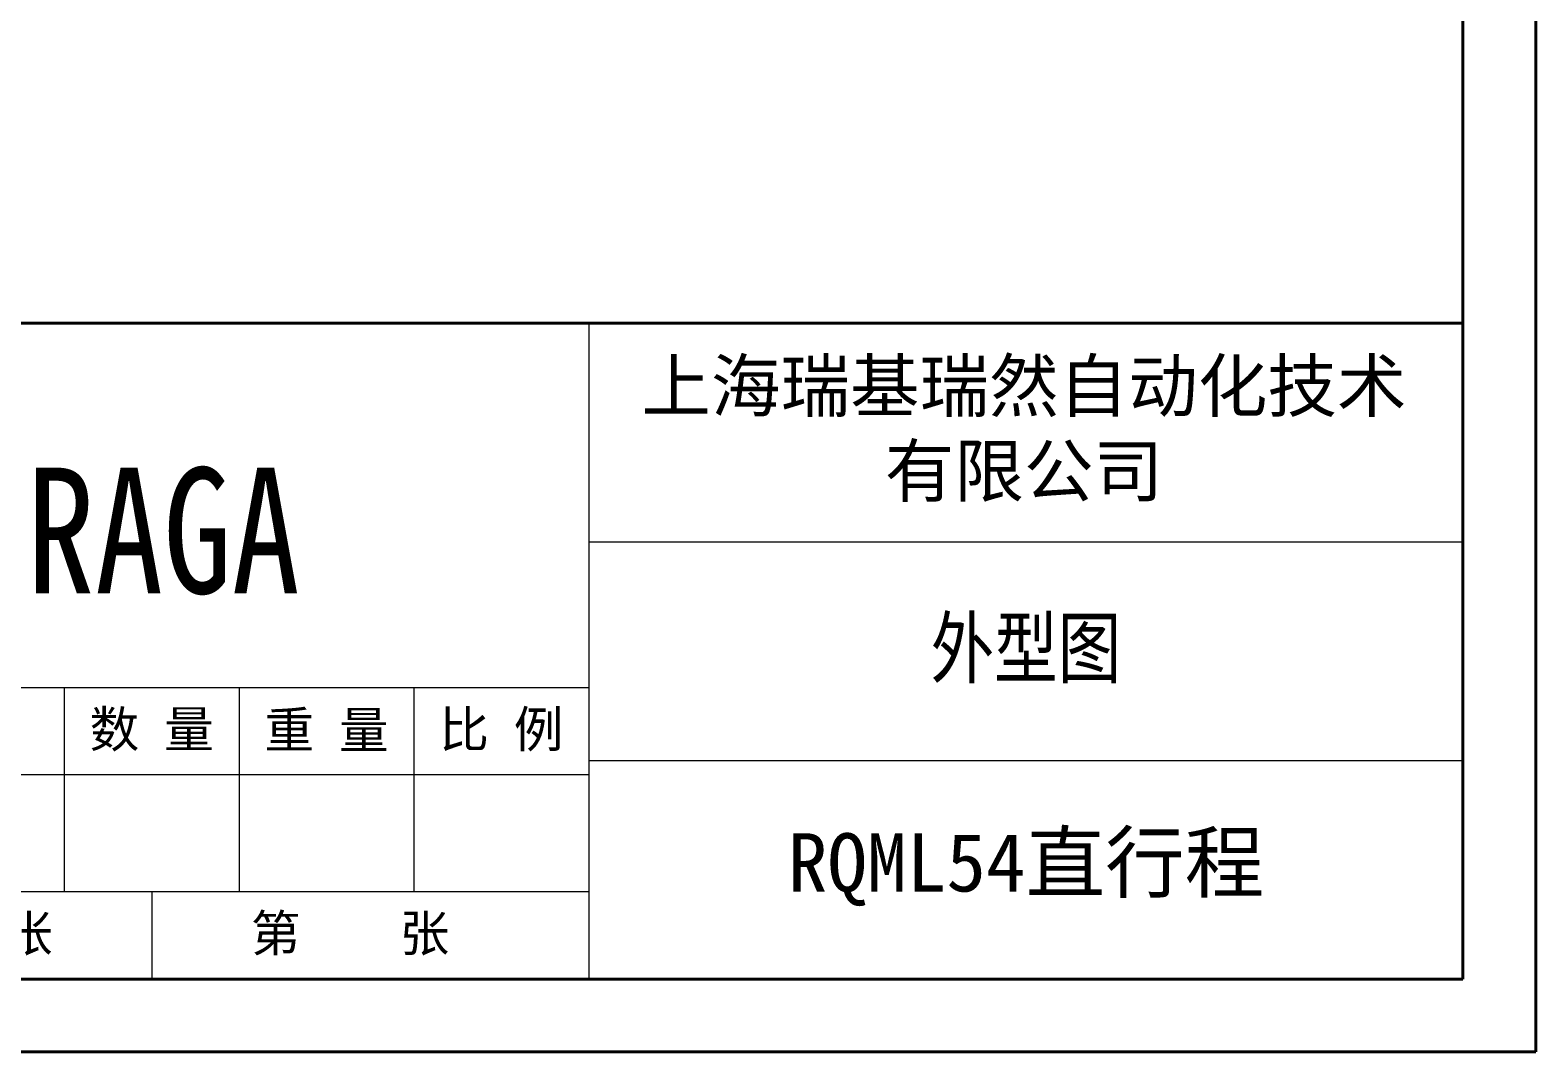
# Model space of a CAD drawing. Header units: millimetres. Extents: x 2223 to 4172, y 741 to 2119.
# Drawn here: x 3692.3 to 4171.9, y 740.7 to 1066.1 of the extents above; entities that cross this region are included whole.
import ezdxf

# ---------------------------------------------------------------- set-up
doc = ezdxf.new("R2010")
doc.units = ezdxf.units.MM
for name, color, linetype, lineweight in [('AM_BOR', 7, 'Continuous', 50), ('文字', 7, 'Continuous', 13), ('粗实线', 7, 'Continuous', 40), ('细实线', 3, 'Continuous', 13)]:
    doc.layers.add(name, color=color, linetype=linetype, lineweight=lineweight)
doc.styles.add('01', font='txt.shx')
doc.styles.get("Standard").update_dxf_attribs({"font": 'arial.ttf'})
doc.styles.add('STYLE1', font='txt.shx', dxfattribs={"width": 0.8, "height": 3, "bigfont": 'hzdx.shx'})

# ---------------------------------------------------------------- blocks, each defined once
blk = doc.blocks.new('rA3')
at = {"layer": '粗实线'}
for p, q in [((753.38, 124.26), (753.38, 421.26)), ((748.38, 129.26), (748.38, 416.26)), ((748.38, 174.26), (568.38, 174.26)), ((358.38, 129.26), (748.38, 129.26)), ((333.38, 124.26), (753.38, 124.26))]:
    blk.add_line(p, q, dxfattribs=at)
at = {"layer": '细实线'}
for p, q in [((688.38, 174.26), (688.38, 129.26)), ((688.38, 159.26), (748.38, 159.26)), ((568.38, 149.26), (688.38, 149.26)), ((652.38, 149.22), (652.38, 135.22)), ((664.38, 149.26), (664.38, 135.26)), ((676.38, 149.26), (676.38, 135.26)), ((688.38, 144.26), (748.38, 144.26)), ((688.38, 143.26), (628.38, 143.26)), ((628.38, 135.26), (688.38, 135.26)), ((658.38, 135.26), (658.38, 129.26))]:
    blk.add_line(p, q, dxfattribs=at)
at = {"layer": '文字', "char_height": 2.5, "width": 72, "attachment_point": 5}
for s, insert in [('{\\fSimSun|b0|i0|c134|p2;数 量}', (658.38, 146.26)), ('{\\fSimSun|b0|i0|c134|p2;重 量}', (670.38, 146.26)), ('{\\fSimSun|b0|i0|c134|p2;比 例}', (682.38, 146.26)), ('{\\fSimSun|b0|i0|c134|p2;共    张        第    张}', (658.38, 132.26))]:
    blk.add_mtext(s, dxfattribs=dict(at, insert=insert))

msp = doc.modelspace()

# ---------------------------------------------------------------- block references
at = {"layer": 'AM_BOR', "xscale": 4.640625, "yscale": 4.640625, "zscale": 4.640625}
msp.add_blockref('rA3', (675.7, 164.093), dxfattribs=at)

# ---------------------------------------------------------------- texts
at = {"layer": '文字', "insert": (4008.81, 938.392), "char_height": 16.24219, "width": 334.125, "attachment_point": 5}
msp.add_mtext('{\\fSimSun|b0|i0|c134|p2;上海瑞基瑞然自动化技术\\P有限公司}', dxfattribs=at)
at = {"layer": '文字', "attachment_point": 5}
for s, insert, char_height, width, style in [('{\\fSimSun|b0|i0|c134|p2;\\W0.8;RAGA}', (3734.655, 906.433), 40, 253.125, '01'), ('{\\fSimSun|b0|i0|c134|p2;\\W0.8;外型图}', (4009.451, 868.354), 18.5625, 278.4375, '01'), ('\\pt204.1875;{\\fSimSun|b0|i0|c134|p2;\\W1;RQML54直行程}', (4009.451, 798.745), 18.5625, 278.43751, 'STYLE1')]:
    msp.add_mtext(s, dxfattribs=dict(at, insert=insert, char_height=char_height, width=width, style=style))

doc.saveas('drawing.dxf')
